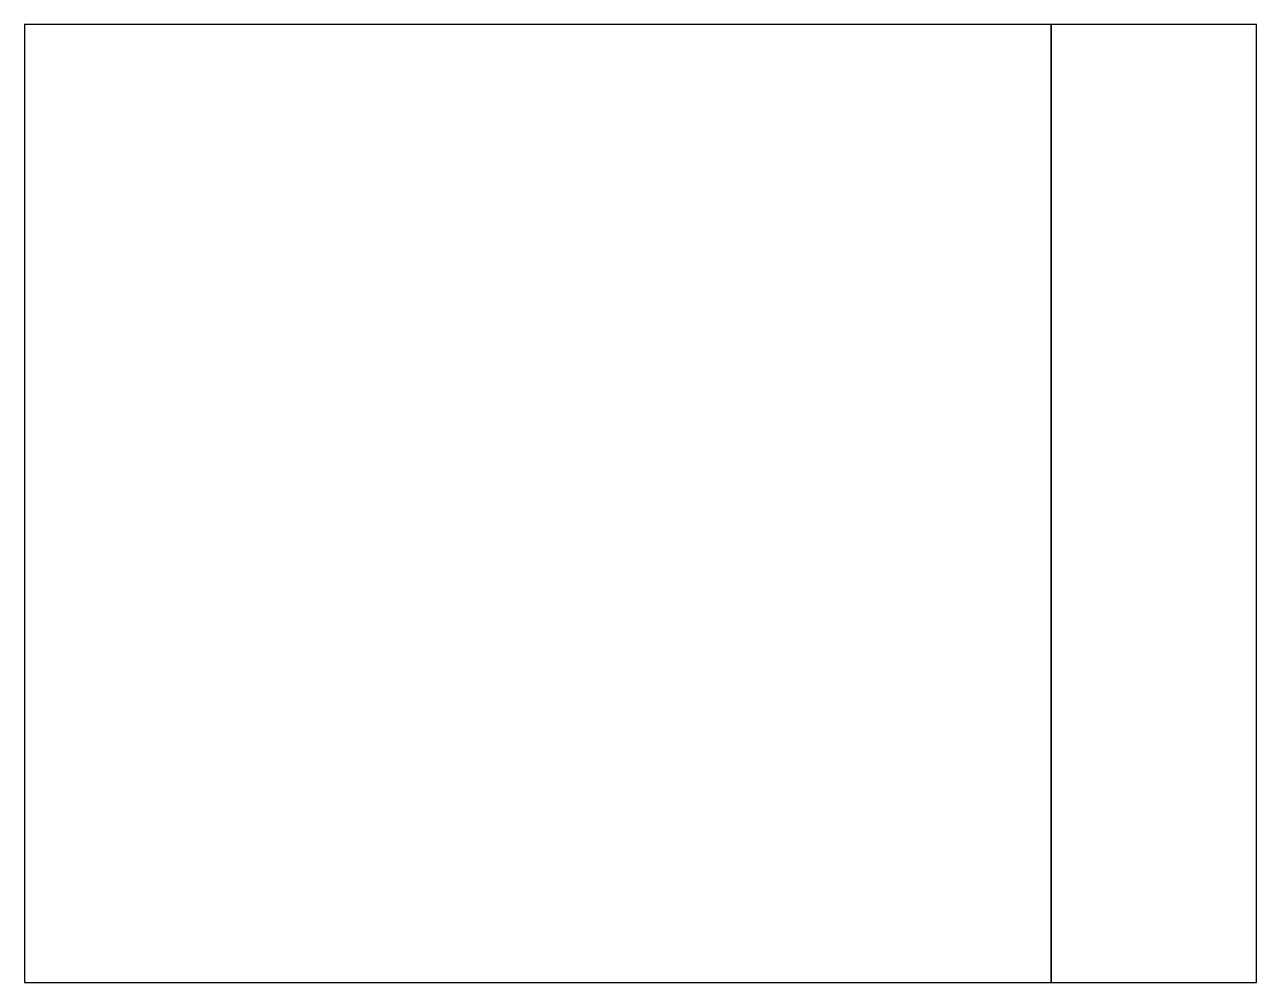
# Model space of a CAD drawing. Header units: metres. Extents: x 0 to 9, y 0 to 7.
import ezdxf

# ---------------------------------------------------------------- set-up
doc = ezdxf.new("R2010")
doc.units = ezdxf.units.M
for name, color, linetype in [('P01', 1, 'Continuous'), ('P02', 3, 'Continuous'), ('P03', 5, 'Continuous')]:
    doc.layers.add(name, color=color, linetype=linetype)

msp = doc.modelspace()

# ---------------------------------------------------------------- linework, layer by layer
at = {"layer": 'P01'}
msp.add_lwpolyline([(0, 0), (9, 0), (9, 7), (0, 7)], close=True, dxfattribs=at)
at = {"layer": 'P02'}
for points in [[(0, 0), (7.5, 0), (7.5, 7), (0, 7)], [(7.5, 0), (9, 0), (9, 7), (7.5, 7)]]:
    msp.add_lwpolyline(points, close=True, dxfattribs=at)
at = {"layer": 'P03'}
msp.add_lwpolyline([(0, 0), (7.5, 0), (9, 0), (9, 3.5), (9, 7), (7.5, 7), (0, 7), (0, 3.5)], close=True, dxfattribs=at)

doc.saveas('drawing.dxf')
